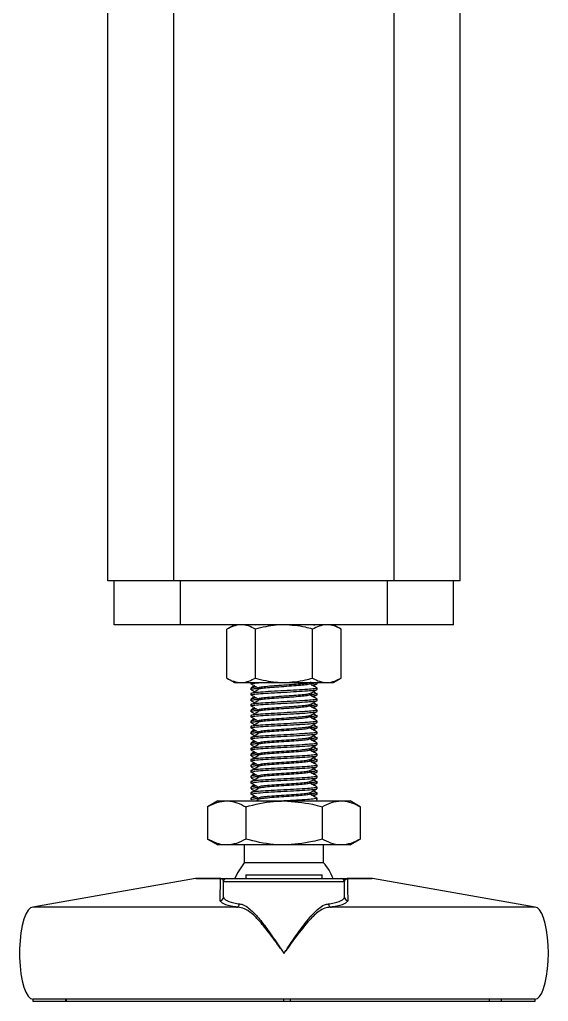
# Model space of a CAD drawing. Header units: inches. Extents: x 0 to 137, y 0 to 88.
# Drawn here: x 126.05 to 129.05, y 12.55 to 18.12 of the extents above; entities that cross this region are included whole.
import ezdxf

# ---------------------------------------------------------------- set-up
doc = ezdxf.new("R2010")
doc.units = ezdxf.units.IN
doc.header["$MEASUREMENT"] = 0

msp = doc.modelspace()

# ---------------------------------------------------------------- linework, layer by layer
at = {"color": 7, "linetype": 'Continuous', "lineweight": 25}
for p, q in [((126.54831, 14.93259), (126.54831, 45.43259)), ((126.92331, 14.93259), (126.92331, 43.43259)), ((128.17331, 14.93259), (128.17331, 43.43259)), ((128.54831, 14.93259), (128.54831, 43.43259)), ((128.54831, 14.93259), (126.54831, 14.93259)), ((126.58581, 14.68259), (126.58581, 14.93259)), ((126.96081, 14.68259), (126.96081, 14.93259)), ((128.13581, 14.68259), (128.13581, 14.93259)), ((128.51081, 14.68259), (128.51081, 14.93259)), ((128.51081, 14.68259), (126.58581, 14.68259)), ((127.26706, 14.68259), (127.22356, 14.65747)), ((127.22356, 14.37958), (127.22356, 14.65747)), ((127.38594, 14.37958), (127.38594, 14.65747)), ((127.39179, 14.68259), (127.38605, 14.67921)), ((127.71069, 14.37958), (127.71069, 14.65747)), ((127.71724, 14.67921), (127.72307, 14.68259)), ((127.87307, 14.65747), (127.82956, 14.68259)), ((127.87307, 14.37958), (127.87307, 14.65747)), ((127.22356, 14.37958), (127.26706, 14.35446)), ((127.82956, 14.35446), (127.87307, 14.37958)), ((127.26706, 14.35446), (127.82956, 14.35446)), ((127.36081, 14.35446), (127.36081, 14.34665)), ((127.36081, 14.32321), (127.36081, 14.3154)), ((127.40141, 14.32321), (127.40141, 14.3154)), ((127.69436, 14.35342), (127.70207, 14.3579)), ((127.69522, 14.34665), (127.69522, 14.35392)), ((127.73581, 14.34665), (127.73581, 14.35446)), ((127.73581, 14.3154), (127.73581, 14.32321)), ((127.36081, 14.29196), (127.36081, 14.28415)), ((127.69522, 14.28415), (127.69522, 14.29142)), ((127.73376, 14.29053), (127.71388, 14.30226)), ((127.73581, 14.28415), (127.73581, 14.29196)), ((127.36081, 14.26071), (127.36081, 14.2529)), ((127.36081, 14.22946), (127.36081, 14.22165)), ((127.40141, 14.26071), (127.40141, 14.2529)), ((127.69522, 14.22165), (127.69522, 14.22892)), ((127.73376, 14.22803), (127.71388, 14.23976)), ((127.73581, 14.2529), (127.73581, 14.26071)), ((127.73581, 14.22165), (127.73581, 14.22946)), ((127.36081, 14.19821), (127.36081, 14.1904)), ((127.36081, 14.16696), (127.36081, 14.15915)), ((127.40141, 14.19821), (127.40141, 14.1904)), ((127.69522, 14.15915), (127.69522, 14.16642)), ((127.73376, 14.16553), (127.71388, 14.17726)), ((127.73581, 14.1904), (127.73581, 14.19821)), ((127.73581, 14.15915), (127.73581, 14.16696)), ((127.36081, 14.13571), (127.36081, 14.1279)), ((127.36081, 14.10446), (127.36081, 14.09665)), ((127.40141, 14.13571), (127.40141, 14.1279)), ((127.69522, 14.09665), (127.69522, 14.10392)), ((127.73376, 14.10303), (127.71388, 14.11476)), ((127.73581, 14.1279), (127.73581, 14.13571)), ((127.73581, 14.09665), (127.73581, 14.10446)), ((127.36081, 14.07321), (127.36081, 14.0654)), ((127.36081, 14.04196), (127.36081, 14.03415)), ((127.40141, 14.07321), (127.40141, 14.0654)), ((127.69522, 14.03415), (127.69522, 14.04142)), ((127.73376, 14.04053), (127.71388, 14.05226)), ((127.73581, 14.0654), (127.73581, 14.07321)), ((127.73581, 14.03415), (127.73581, 14.04196)), ((127.36081, 14.01071), (127.36081, 14.0029)), ((127.40141, 14.01071), (127.40141, 14.0029)), ((127.73376, 13.97803), (127.71388, 13.98976)), ((127.73581, 14.0029), (127.73581, 14.01071)), ((127.36081, 13.97946), (127.36081, 13.97165)), ((127.36081, 13.94821), (127.36081, 13.9404)), ((127.40141, 13.94821), (127.40141, 13.9404)), ((127.69522, 13.97165), (127.69522, 13.97892)), ((127.73581, 13.97165), (127.73581, 13.97946)), ((127.73581, 13.9404), (127.73581, 13.94821)), ((127.36081, 13.91696), (127.36081, 13.90915)), ((127.36081, 13.88571), (127.36081, 13.8779)), ((127.40141, 13.88571), (127.40141, 13.8779)), ((127.69522, 13.90915), (127.69522, 13.91642)), ((127.73376, 13.91553), (127.71388, 13.92726)), ((127.73581, 13.90915), (127.73581, 13.91696)), ((127.73581, 13.8779), (127.73581, 13.88571)), ((127.36081, 13.85446), (127.36081, 13.84665)), ((127.36081, 13.82321), (127.36081, 13.8154)), ((127.40141, 13.82321), (127.40141, 13.8154)), ((127.69522, 13.84665), (127.69522, 13.85392)), ((127.73376, 13.85303), (127.71388, 13.86476)), ((127.73581, 13.84665), (127.73581, 13.85446)), ((127.73581, 13.8154), (127.73581, 13.82321)), ((127.36081, 13.79196), (127.36081, 13.78415)), ((127.69522, 13.78415), (127.69522, 13.79142)), ((127.73376, 13.79053), (127.71388, 13.80226)), ((127.73581, 13.78415), (127.73581, 13.79196)), ((127.36081, 13.76071), (127.36081, 13.7529)), ((127.36081, 13.72946), (127.36081, 13.72165)), ((127.40141, 13.76071), (127.40141, 13.7529)), ((127.69522, 13.72165), (127.69522, 13.72892)), ((127.73376, 13.72803), (127.71388, 13.73976)), ((127.73581, 13.7529), (127.73581, 13.76071)), ((127.73581, 13.72165), (127.73581, 13.72946)), ((127.17331, 13.68259), (127.1153, 13.64909)), ((127.17331, 13.68259), (127.92331, 13.68259)), ((127.36081, 13.69821), (127.36081, 13.6904)), ((127.4028, 13.68907), (127.39341, 13.68354)), ((127.40141, 13.69821), (127.40141, 13.6904)), ((127.73267, 13.68954), (127.73581, 13.6904)), ((127.73581, 13.6904), (127.73581, 13.69821)), ((127.98133, 13.64909), (127.92331, 13.68259)), ((127.1153, 13.64909), (127.1153, 13.46608)), ((127.33181, 13.64909), (127.33181, 13.46608)), ((127.76482, 13.64909), (127.76482, 13.46608)), ((127.98133, 13.64909), (127.98133, 13.46608)), ((127.1153, 13.46608), (127.17331, 13.43259)), ((127.92331, 13.43259), (127.17331, 13.43259)), ((127.32331, 13.43259), (127.32331, 13.33102)), ((127.77331, 13.33102), (127.77331, 13.43259)), ((127.92331, 13.43259), (127.98133, 13.46608)), ((127.77331, 13.33102), (127.32331, 13.33102)), ((127.33206, 13.26259), (127.33206, 13.24259)), ((127.33206, 13.26259), (127.76456, 13.26259)), ((127.76456, 13.24259), (127.76456, 13.26259)), ((127.0467, 13.2423), (126.12331, 13.07949)), ((127.18815, 13.2423), (127.0467, 13.2423)), ((127.04996, 13.24259), (127.19049, 13.24259)), ((127.20456, 13.13613), (127.20456, 13.22384)), ((127.89206, 13.22384), (127.20456, 13.22384)), ((127.22331, 13.24259), (127.87331, 13.24259)), ((127.89206, 13.13613), (127.89206, 13.22384)), ((127.90614, 13.24259), (128.04667, 13.24259)), ((128.04993, 13.2423), (127.90848, 13.2423)), ((128.97331, 13.07949), (128.04993, 13.2423)), ((127.27947, 13.07949), (126.12331, 13.07949)), ((128.97331, 13.07949), (127.81716, 13.07949)), ((126.12331, 12.55759), (126.12331, 12.54509)), ((128.97331, 12.55759), (126.12331, 12.55759)), ((128.97331, 12.54509), (126.12331, 12.54509)), ((126.3092, 12.55759), (126.3092, 12.54509)), ((126.31423, 12.54509), (126.31423, 12.55759)), ((127.54831, 12.54509), (127.54831, 12.55759)), ((127.58581, 12.54509), (127.58581, 12.55759)), ((128.71243, 12.55759), (128.71243, 12.54509)), ((128.7824, 12.54509), (128.7824, 12.55759)), ((128.97331, 12.54509), (128.97331, 12.55759))]:
    msp.add_line(p, q, dxfattribs=at)
at = {"color": 7, "linetype": 'Continuous', "lineweight": 25, "flags": 128}
for points in [[(127.32331, 13.33102), (127.28438, 13.27521), (127.26921, 13.24259)], [(126.12331, 13.07949), (126.10953, 13.07504), (126.09622, 13.06186), (126.08383, 13.0404), (126.07279, 13.01138), (126.06346, 12.97579), (126.05618, 12.93485), (126.05118, 12.88995), (126.04863, 12.84261), (126.04863, 12.79446), (126.05118, 12.74713), (126.05618, 12.70222), (126.06346, 12.66128), (126.07279, 12.62569), (126.08383, 12.59667), (126.09622, 12.57521), (126.10953, 12.56203), (126.12331, 12.55759)], [(128.97331, 12.55759), (128.98634, 12.56155), (128.99897, 12.57333), (129.01081, 12.59255), (129.02152, 12.61864), (129.03077, 12.6508), (129.03827, 12.68806), (129.04379, 12.72929), (129.04718, 12.77322), (129.04831, 12.81854), (129.04718, 12.86385), (129.04379, 12.90779), (129.03827, 12.94901), (129.03077, 12.98627), (129.02152, 13.01844), (129.01081, 13.04453), (128.99897, 13.06375), (128.98634, 13.07552), (128.97331, 13.07949)]]:
    msp.add_lwpolyline(points, dxfattribs=at)
at = {"color": 7, "linetype": 'Continuous', "lineweight": 25}
for centre, radius, start, end in [((127.54831, 13.13259), 0.3, 21.51019, 41.40962), ((127.04996, 13.22384), 0.01875, 90, 100), ((127.1905, 13.2328), 0.00979, 90.03876, 103.8557), ((127.22331, 13.22384), 0.01875, 90, 180), ((127.87331, 13.22384), 0.01875, 360, 90), ((127.90613, 13.2328), 0.00979, 76.1443, 89.96124), ((128.04667, 13.22384), 0.01875, 80, 90), ((127.18596, 13.13625), 0.01861, 272.55381, 359.62502), ((127.91067, 13.13625), 0.01861, 180.37498, 267.44619)]:
    msp.add_arc(centre, radius, start, end, dxfattribs=at)
for points, knots in [([(127.30475, 14.68259), (127.30282, 14.68256), (127.2754, 14.68221), (127.24854, 14.66939), (127.22356, 14.65747)], [0, 0, 0, 0, 0.070219, 1, 1, 1, 1]), ([(127.38594, 14.65747), (127.37275, 14.66449), (127.34614, 14.67866), (127.31863, 14.68127), (127.30475, 14.68259)], [0, 0, 0, 0, 0.49545796, 1, 1, 1, 1]), ([(127.54831, 14.68259), (127.53355, 14.68222), (127.47859, 14.68083), (127.42507, 14.66734), (127.38594, 14.65747)], [0, 0, 0, 0, 0.268634, 1, 1, 1, 1]), ([(127.71069, 14.65747), (127.69706, 14.66126), (127.64413, 14.67598), (127.58914, 14.67977), (127.54831, 14.68259)], [0, 0, 0, 0, 0.2575513, 1, 1, 1, 1]), ([(127.79188, 14.68259), (127.78996, 14.68256), (127.76254, 14.68221), (127.73568, 14.66939), (127.71069, 14.65747)], [0, 0, 0, 0, 0.070219, 1, 1, 1, 1]), ([(127.87307, 14.65747), (127.85989, 14.66449), (127.83328, 14.67866), (127.80577, 14.68127), (127.79188, 14.68259)], [0, 0, 0, 0, 0.495458, 1, 1, 1, 1]), ([(127.22356, 14.37958), (127.23674, 14.37256), (127.26335, 14.35839), (127.29086, 14.35578), (127.30475, 14.35446)], [0, 0, 0, 0, 0.495458, 1, 1, 1, 1]), ([(127.30475, 14.35446), (127.30667, 14.35449), (127.33409, 14.35485), (127.36095, 14.36766), (127.38594, 14.37958)], [0, 0, 0, 0, 0.070219, 1, 1, 1, 1]), ([(127.38594, 14.37958), (127.42507, 14.36972), (127.47859, 14.35622), (127.53355, 14.35484), (127.54831, 14.35446)], [0, 0, 0, 0, 0.731366, 1, 1, 1, 1]), ([(127.54831, 14.35446), (127.58914, 14.35728), (127.64413, 14.36107), (127.69706, 14.37579), (127.71069, 14.37958)], [0, 0, 0, 0, 0.7424487, 1, 1, 1, 1]), ([(127.71069, 14.37958), (127.72388, 14.37256), (127.75049, 14.35839), (127.778, 14.35578), (127.79188, 14.35446)], [0, 0, 0, 0, 0.495458, 1, 1, 1, 1]), ([(127.79188, 14.35446), (127.79381, 14.35449), (127.82123, 14.35485), (127.84809, 14.36766), (127.87307, 14.37958)], [0, 0, 0, 0, 0.070219, 1, 1, 1, 1]), ([(127.36396, 14.31454), (127.36276, 14.31483), (127.35609, 14.31642), (127.36779, 14.31885), (127.39192, 14.32099), (127.40141, 14.32184)], [0, 0, 0, 0, 0.1181018, 0.6533583, 1, 1, 1, 1]), ([(127.39476, 14.32901), (127.38751, 14.32838), (127.36528, 14.32645), (127.36261, 14.32452), (127.36081, 14.32321)], [0, 0, 0, 0, 0.3261454, 1, 1, 1, 1]), ([(127.73281, 14.32404), (127.73415, 14.32376), (127.73632, 14.32331), (127.73445, 14.32175), (127.72382, 14.319), (127.68289, 14.31533), (127.62195, 14.31149), (127.54833, 14.30759), (127.4746, 14.30368), (127.41263, 14.29978), (127.36927, 14.29587), (127.36363, 14.29327), (127.36081, 14.29196)], [0, 0, 0, 0, 0.0256622, 0.041571, 0.1557866, 0.2694596, 0.3912163, 0.5129731, 0.6347298, 0.7564865, 0.8782433, 1, 1, 1, 1]), ([(127.38191, 14.33587), (127.38189, 14.33586), (127.37506, 14.33189), (127.36823, 14.32793), (127.36143, 14.32399)], [0, 0, 0, 0, 0.0035974, 1, 1, 1, 1]), ([(127.36182, 14.34765), (127.36851, 14.34372), (127.3819, 14.33587), (127.39532, 14.32802), (127.40203, 14.3241)], [0, 0, 0, 0, 0.5000505, 1, 1, 1, 1]), ([(127.69521, 14.34665), (127.69301, 14.34535), (127.68859, 14.34274), (127.65462, 14.33884), (127.60608, 14.33493), (127.54826, 14.33103), (127.49076, 14.32712), (127.44127, 14.32321), (127.41079, 14.31931), (127.39768, 14.3167), (127.40141, 14.3154), (127.40142, 14.3154)], [0, 0, 0, 0, 0.1249421, 0.2499421, 0.3749421, 0.4999421, 0.6249421, 0.7499421, 0.8749421, 0.9999421, 1, 1, 1, 1]), ([(127.69225, 14.35343), (127.69047, 14.35247), (127.68626, 14.35021), (127.65442, 14.34665), (127.60612, 14.34274), (127.54831, 14.33884), (127.49052, 14.33493), (127.44218, 14.33103), (127.41009, 14.32742), (127.40585, 14.32512), (127.40401, 14.32412)], [0, 0, 0, 0, 0.0978807, 0.2311896, 0.3644985, 0.4978074, 0.6311162, 0.7644251, 0.897734, 1, 1, 1, 1]), ([(127.73045, 14.35299), (127.72882, 14.35218), (127.72552, 14.35053), (127.70544, 14.34887), (127.69522, 14.34803)], [0, 0, 0, 0, 0.4906785, 1, 1, 1, 1]), ([(127.7352, 14.32399), (127.7284, 14.32793), (127.71507, 14.33566), (127.70174, 14.3434), (127.69522, 14.34719)], [0, 0, 0, 0, 0.5105345, 1, 1, 1, 1]), ([(127.70187, 14.34085), (127.70912, 14.34148), (127.73135, 14.34342), (127.73402, 14.34535), (127.73581, 14.34665)], [0, 0, 0, 0, 0.3261841, 1, 1, 1, 1]), ([(127.71472, 14.33587), (127.71472, 14.33587), (127.72143, 14.3398), (127.72812, 14.34372), (127.73481, 14.34765)], [0, 0, 0, 0, 0.00009386, 1, 1, 1, 1]), ([(127.39476, 14.26651), (127.38751, 14.26588), (127.36528, 14.26395), (127.36261, 14.26202), (127.36081, 14.26071)], [0, 0, 0, 0, 0.3261454, 1, 1, 1, 1]), ([(127.38191, 14.27337), (127.38189, 14.27336), (127.37506, 14.26939), (127.36823, 14.26543), (127.36143, 14.26149)], [0, 0, 0, 0, 0.0035974, 1, 1, 1, 1]), ([(127.36149, 14.31459), (127.36829, 14.31065), (127.37538, 14.30654), (127.38246, 14.30242), (127.38275, 14.30226)], [0, 0, 0, 0, 0.9596497, 1, 1, 1, 1]), ([(127.36182, 14.28515), (127.36851, 14.28122), (127.3819, 14.27337), (127.39532, 14.26552), (127.40203, 14.2616)], [0, 0, 0, 0, 0.5000505, 1, 1, 1, 1]), ([(127.4028, 14.31407), (127.39613, 14.31015), (127.38281, 14.3023), (127.36952, 14.29445), (127.36287, 14.29053)], [0, 0, 0, 0, 0.4999534, 1, 1, 1, 1]), ([(127.69521, 14.28415), (127.69301, 14.28285), (127.68859, 14.28024), (127.65462, 14.27634), (127.60608, 14.27243), (127.54826, 14.26853), (127.49076, 14.26462), (127.44127, 14.26071), (127.41079, 14.25681), (127.39768, 14.2542), (127.40141, 14.2529), (127.40142, 14.2529)], [0, 0, 0, 0, 0.1249421, 0.2499421, 0.3749421, 0.4999421, 0.6249421, 0.7499421, 0.8749421, 0.9999421, 1, 1, 1, 1]), ([(127.69225, 14.29093), (127.69047, 14.28997), (127.68626, 14.28771), (127.65442, 14.28415), (127.60612, 14.28024), (127.54831, 14.27634), (127.49052, 14.27243), (127.44218, 14.26853), (127.41009, 14.26492), (127.40585, 14.26262), (127.40401, 14.26162)], [0, 0, 0, 0, 0.0978807, 0.2311896, 0.3644985, 0.4978074, 0.6311162, 0.7644251, 0.897734, 1, 1, 1, 1]), ([(127.69436, 14.29092), (127.70115, 14.29487), (127.71474, 14.30276), (127.72834, 14.31065), (127.73514, 14.31459)], [0, 0, 0, 0, 0.4997975, 1, 1, 1, 1]), ([(127.73581, 14.29196), (127.73373, 14.29066), (127.73028, 14.28852), (127.70511, 14.28637), (127.69522, 14.28553)], [0, 0, 0, 0, 0.6069368, 1, 1, 1, 1]), ([(127.7352, 14.26149), (127.7284, 14.26543), (127.71507, 14.27316), (127.70174, 14.2809), (127.69522, 14.28469)], [0, 0, 0, 0, 0.5105345, 1, 1, 1, 1]), ([(127.70187, 14.27835), (127.70912, 14.27898), (127.73135, 14.28092), (127.73402, 14.28285), (127.73581, 14.28415)], [0, 0, 0, 0, 0.3261841, 1, 1, 1, 1]), ([(127.71472, 14.27337), (127.71472, 14.27337), (127.72143, 14.2773), (127.72812, 14.28122), (127.73481, 14.28515)], [0, 0, 0, 0, 0.0000939, 1, 1, 1, 1]), ([(127.73281, 14.26154), (127.73415, 14.26126), (127.73632, 14.26081), (127.73445, 14.25925), (127.72382, 14.2565), (127.68289, 14.25283), (127.62197, 14.24899), (127.54828, 14.24509), (127.47482, 14.24118), (127.41181, 14.23728), (127.37232, 14.23337), (127.35605, 14.23059), (127.362, 14.22912), (127.36269, 14.22895)], [0, 0, 0, 0, 0.0252579, 0.0409161, 0.1533324, 0.2652146, 0.3850532, 0.5048918, 0.6247304, 0.744569, 0.8644077, 0.9842463, 1, 1, 1, 1]), ([(127.36396, 14.25204), (127.36276, 14.25233), (127.35609, 14.25392), (127.36779, 14.25635), (127.39192, 14.25849), (127.40141, 14.25934)], [0, 0, 0, 0, 0.1181018, 0.6533583, 1, 1, 1, 1]), ([(127.38191, 14.21087), (127.38189, 14.21086), (127.37506, 14.20689), (127.36823, 14.20293), (127.36143, 14.19899)], [0, 0, 0, 0, 0.00359736, 1, 1, 1, 1]), ([(127.36149, 14.25209), (127.36829, 14.24815), (127.37538, 14.24404), (127.38246, 14.23992), (127.38275, 14.23976)], [0, 0, 0, 0, 0.9596497, 1, 1, 1, 1]), ([(127.36182, 14.22265), (127.36851, 14.21872), (127.3819, 14.21087), (127.39532, 14.20302), (127.40203, 14.1991)], [0, 0, 0, 0, 0.5000505, 1, 1, 1, 1]), ([(127.4028, 14.25157), (127.39613, 14.24765), (127.38281, 14.2398), (127.36952, 14.23195), (127.36287, 14.22803)], [0, 0, 0, 0, 0.4999534, 1, 1, 1, 1]), ([(127.69521, 14.22165), (127.69301, 14.22035), (127.68859, 14.21774), (127.65462, 14.21384), (127.60608, 14.20993), (127.54826, 14.20603), (127.49076, 14.20212), (127.44127, 14.19821), (127.41079, 14.19431), (127.39768, 14.1917), (127.40141, 14.1904), (127.40142, 14.1904)], [0, 0, 0, 0, 0.1249421, 0.2499421, 0.3749421, 0.4999421, 0.6249421, 0.7499421, 0.8749421, 0.9999421, 1, 1, 1, 1]), ([(127.69225, 14.22843), (127.69047, 14.22747), (127.68626, 14.22521), (127.65442, 14.22165), (127.60612, 14.21774), (127.54831, 14.21384), (127.49052, 14.20993), (127.44218, 14.20603), (127.41009, 14.20242), (127.40585, 14.20012), (127.40401, 14.19912)], [0, 0, 0, 0, 0.0978807, 0.2311896, 0.3644985, 0.4978074, 0.6311162, 0.7644251, 0.897734, 1, 1, 1, 1]), ([(127.69436, 14.22842), (127.70115, 14.23237), (127.71474, 14.24026), (127.72834, 14.24815), (127.73514, 14.25209)], [0, 0, 0, 0, 0.4997975, 1, 1, 1, 1]), ([(127.73581, 14.22946), (127.73373, 14.22816), (127.73028, 14.22602), (127.70511, 14.22387), (127.69522, 14.22303)], [0, 0, 0, 0, 0.6069368, 1, 1, 1, 1]), ([(127.7352, 14.19899), (127.7284, 14.20293), (127.71507, 14.21066), (127.70174, 14.2184), (127.69522, 14.22219)], [0, 0, 0, 0, 0.51053447, 1, 1, 1, 1]), ([(127.70187, 14.21585), (127.70912, 14.21648), (127.73135, 14.21842), (127.73402, 14.22035), (127.73581, 14.22165)], [0, 0, 0, 0, 0.3261841, 1, 1, 1, 1]), ([(127.71472, 14.21087), (127.71472, 14.21087), (127.72143, 14.2148), (127.72812, 14.21872), (127.73481, 14.22265)], [0, 0, 0, 0, 0.0000939, 1, 1, 1, 1]), ([(127.36396, 14.18954), (127.36276, 14.18983), (127.35609, 14.19142), (127.36779, 14.19385), (127.39192, 14.19599), (127.40141, 14.19684)], [0, 0, 0, 0, 0.1181018, 0.6533583, 1, 1, 1, 1]), ([(127.39476, 14.20401), (127.38751, 14.20338), (127.36528, 14.20145), (127.36261, 14.19952), (127.36081, 14.19821)], [0, 0, 0, 0, 0.3261454, 1, 1, 1, 1]), ([(127.73281, 14.19904), (127.73415, 14.19876), (127.73632, 14.19831), (127.73445, 14.19675), (127.72382, 14.194), (127.68289, 14.19033), (127.62195, 14.18649), (127.54833, 14.18259), (127.4746, 14.17868), (127.41263, 14.17478), (127.36927, 14.17087), (127.36363, 14.16827), (127.36081, 14.16696)], [0, 0, 0, 0, 0.0256622, 0.041571, 0.1557866, 0.2694596, 0.3912163, 0.5129731, 0.6347298, 0.7564865, 0.8782433, 1, 1, 1, 1]), ([(127.36149, 14.18959), (127.36829, 14.18565), (127.37538, 14.18154), (127.38246, 14.17742), (127.38275, 14.17726)], [0, 0, 0, 0, 0.9596497, 1, 1, 1, 1]), ([(127.36182, 14.16015), (127.36851, 14.15622), (127.3819, 14.14837), (127.39532, 14.14052), (127.40203, 14.1366)], [0, 0, 0, 0, 0.5000505, 1, 1, 1, 1]), ([(127.4028, 14.18907), (127.39613, 14.18515), (127.38281, 14.1773), (127.36952, 14.16945), (127.36287, 14.16553)], [0, 0, 0, 0, 0.4999534, 1, 1, 1, 1]), ([(127.69521, 14.15915), (127.69301, 14.15785), (127.68859, 14.15524), (127.65462, 14.15134), (127.60608, 14.14743), (127.54826, 14.14353), (127.49076, 14.13962), (127.44127, 14.13571), (127.41079, 14.13181), (127.39768, 14.1292), (127.40141, 14.1279), (127.40142, 14.1279)], [0, 0, 0, 0, 0.1249421, 0.2499421, 0.3749421, 0.4999421, 0.6249421, 0.7499421, 0.8749421, 0.9999421, 1, 1, 1, 1]), ([(127.69225, 14.16593), (127.69047, 14.16497), (127.68626, 14.16271), (127.65442, 14.15915), (127.60612, 14.15524), (127.54831, 14.15134), (127.49052, 14.14743), (127.44218, 14.14353), (127.41009, 14.13992), (127.40585, 14.13762), (127.40401, 14.13662)], [0, 0, 0, 0, 0.0978807, 0.2311896, 0.3644985, 0.4978074, 0.6311162, 0.7644251, 0.897734, 1, 1, 1, 1]), ([(127.69436, 14.16592), (127.70115, 14.16987), (127.71474, 14.17776), (127.72834, 14.18565), (127.73514, 14.18959)], [0, 0, 0, 0, 0.4997975, 1, 1, 1, 1]), ([(127.73581, 14.16696), (127.73373, 14.16566), (127.73028, 14.16352), (127.70511, 14.16137), (127.69522, 14.16053)], [0, 0, 0, 0, 0.6069368, 1, 1, 1, 1]), ([(127.7352, 14.13649), (127.7284, 14.14043), (127.71507, 14.14816), (127.70174, 14.1559), (127.69522, 14.15969)], [0, 0, 0, 0, 0.51053447, 1, 1, 1, 1]), ([(127.70187, 14.15335), (127.70912, 14.15398), (127.73135, 14.15592), (127.73402, 14.15785), (127.73581, 14.15915)], [0, 0, 0, 0, 0.3261841, 1, 1, 1, 1]), ([(127.71472, 14.14837), (127.71472, 14.14837), (127.72143, 14.1523), (127.72812, 14.15622), (127.73481, 14.16015)], [0, 0, 0, 0, 0.0000939, 1, 1, 1, 1]), ([(127.73281, 14.13654), (127.73415, 14.13626), (127.73632, 14.13581), (127.73445, 14.13425), (127.72382, 14.1315), (127.68289, 14.12783), (127.62197, 14.12399), (127.54828, 14.12009), (127.47482, 14.11618), (127.41181, 14.11228), (127.37232, 14.10837), (127.35605, 14.10559), (127.362, 14.10412), (127.36269, 14.10395)], [0, 0, 0, 0, 0.0252579, 0.0409161, 0.1533324, 0.2652146, 0.3850532, 0.5048918, 0.6247304, 0.744569, 0.8644077, 0.9842463, 1, 1, 1, 1]), ([(127.36396, 14.12704), (127.36276, 14.12733), (127.35609, 14.12892), (127.36779, 14.13135), (127.39192, 14.13349), (127.40141, 14.13434)], [0, 0, 0, 0, 0.11810176, 0.65335826, 1, 1, 1, 1]), ([(127.39476, 14.14151), (127.38751, 14.14088), (127.36528, 14.13895), (127.36261, 14.13702), (127.36081, 14.13571)], [0, 0, 0, 0, 0.3261454, 1, 1, 1, 1]), ([(127.38191, 14.14837), (127.38189, 14.14836), (127.37506, 14.14439), (127.36823, 14.14043), (127.36143, 14.13649)], [0, 0, 0, 0, 0.0035974, 1, 1, 1, 1]), ([(127.36149, 14.12709), (127.36829, 14.12315), (127.37538, 14.11904), (127.38246, 14.11492), (127.38275, 14.11476)], [0, 0, 0, 0, 0.9596497, 1, 1, 1, 1]), ([(127.36182, 14.09765), (127.36851, 14.09372), (127.3819, 14.08587), (127.39532, 14.07802), (127.40203, 14.0741)], [0, 0, 0, 0, 0.5000505, 1, 1, 1, 1]), ([(127.4028, 14.12657), (127.39613, 14.12265), (127.38281, 14.1148), (127.36952, 14.10695), (127.36287, 14.10303)], [0, 0, 0, 0, 0.4999534, 1, 1, 1, 1]), ([(127.69521, 14.09665), (127.69301, 14.09535), (127.68859, 14.09274), (127.65462, 14.08884), (127.60608, 14.08493), (127.54826, 14.08103), (127.49076, 14.07712), (127.44127, 14.07321), (127.41079, 14.06931), (127.39768, 14.0667), (127.40141, 14.0654), (127.40142, 14.0654)], [0, 0, 0, 0, 0.1249421, 0.2499421, 0.3749421, 0.4999421, 0.6249421, 0.7499421, 0.8749421, 0.9999421, 1, 1, 1, 1]), ([(127.69225, 14.10343), (127.69047, 14.10247), (127.68626, 14.10021), (127.65442, 14.09665), (127.60612, 14.09274), (127.54831, 14.08884), (127.49052, 14.08493), (127.44218, 14.08103), (127.41009, 14.07742), (127.40585, 14.07512), (127.40401, 14.07412)], [0, 0, 0, 0, 0.0978807, 0.2311896, 0.3644985, 0.4978074, 0.6311162, 0.7644251, 0.897734, 1, 1, 1, 1]), ([(127.69436, 14.10342), (127.70115, 14.10737), (127.71474, 14.11526), (127.72834, 14.12315), (127.73514, 14.12709)], [0, 0, 0, 0, 0.4997975, 1, 1, 1, 1]), ([(127.73581, 14.10446), (127.73373, 14.10316), (127.73028, 14.10102), (127.70511, 14.09887), (127.69522, 14.09803)], [0, 0, 0, 0, 0.6069368, 1, 1, 1, 1]), ([(127.7352, 14.07399), (127.7284, 14.07793), (127.71507, 14.08566), (127.70174, 14.0934), (127.69522, 14.09719)], [0, 0, 0, 0, 0.5105345, 1, 1, 1, 1]), ([(127.70187, 14.09085), (127.70912, 14.09148), (127.73135, 14.09342), (127.73402, 14.09535), (127.73581, 14.09665)], [0, 0, 0, 0, 0.3261841, 1, 1, 1, 1]), ([(127.71472, 14.08587), (127.71472, 14.08587), (127.72143, 14.0898), (127.72812, 14.09372), (127.73481, 14.09765)], [0, 0, 0, 0, 0.0000939, 1, 1, 1, 1]), ([(127.36396, 14.06454), (127.36276, 14.06483), (127.35609, 14.06642), (127.36779, 14.06885), (127.39192, 14.07099), (127.40141, 14.07184)], [0, 0, 0, 0, 0.1181018, 0.6533583, 1, 1, 1, 1]), ([(127.39476, 14.07901), (127.38751, 14.07838), (127.36528, 14.07645), (127.36261, 14.07452), (127.36081, 14.07321)], [0, 0, 0, 0, 0.3261454, 1, 1, 1, 1]), ([(127.73281, 14.07404), (127.73415, 14.07376), (127.73632, 14.07331), (127.73445, 14.07175), (127.72382, 14.069), (127.68289, 14.06533), (127.62195, 14.06149), (127.54833, 14.05759), (127.4746, 14.05368), (127.41263, 14.04978), (127.36927, 14.04587), (127.36363, 14.04327), (127.36081, 14.04196)], [0, 0, 0, 0, 0.0256622, 0.041571, 0.1557866, 0.2694596, 0.3912163, 0.5129731, 0.6347298, 0.7564865, 0.8782433, 1, 1, 1, 1]), ([(127.38191, 14.08587), (127.38189, 14.08586), (127.37506, 14.08189), (127.36823, 14.07793), (127.36143, 14.07399)], [0, 0, 0, 0, 0.00359736, 1, 1, 1, 1]), ([(127.36149, 14.06459), (127.36829, 14.06065), (127.37538, 14.05654), (127.38246, 14.05242), (127.38275, 14.05226)], [0, 0, 0, 0, 0.9596497, 1, 1, 1, 1]), ([(127.4028, 14.06407), (127.39613, 14.06015), (127.38281, 14.0523), (127.36952, 14.04445), (127.36287, 14.04053)], [0, 0, 0, 0, 0.4999534, 1, 1, 1, 1]), ([(127.69225, 14.04093), (127.69047, 14.03997), (127.68626, 14.03771), (127.65442, 14.03415), (127.60612, 14.03024), (127.54831, 14.02634), (127.49052, 14.02243), (127.44218, 14.01853), (127.41009, 14.01492), (127.40585, 14.01262), (127.40401, 14.01162)], [0, 0, 0, 0, 0.0978807, 0.2311896, 0.3644985, 0.4978074, 0.6311162, 0.7644251, 0.897734, 1, 1, 1, 1]), ([(127.69436, 14.04092), (127.70115, 14.04487), (127.71474, 14.05276), (127.72834, 14.06065), (127.73514, 14.06459)], [0, 0, 0, 0, 0.4997975, 1, 1, 1, 1]), ([(127.73581, 14.04196), (127.73373, 14.04066), (127.73028, 14.03852), (127.70511, 14.03637), (127.69522, 14.03553)], [0, 0, 0, 0, 0.6069368, 1, 1, 1, 1]), ([(127.73281, 14.01154), (127.73415, 14.01126), (127.73632, 14.01081), (127.73445, 14.00925), (127.72382, 14.0065), (127.68289, 14.00283), (127.62197, 13.99899), (127.54828, 13.99509), (127.47482, 13.99118), (127.41181, 13.98728), (127.37232, 13.98337), (127.35605, 13.98059), (127.362, 13.97912), (127.36269, 13.97895)], [0, 0, 0, 0, 0.0252579, 0.0409161, 0.1533324, 0.2652146, 0.3850532, 0.5048918, 0.6247304, 0.744569, 0.8644077, 0.9842463, 1, 1, 1, 1]), ([(127.36396, 14.00204), (127.36276, 14.00233), (127.35609, 14.00392), (127.36779, 14.00635), (127.39192, 14.00849), (127.40141, 14.00934)], [0, 0, 0, 0, 0.1181018, 0.6533583, 1, 1, 1, 1]), ([(127.39476, 14.01651), (127.38751, 14.01588), (127.36528, 14.01395), (127.36261, 14.01202), (127.36081, 14.01071)], [0, 0, 0, 0, 0.3261454, 1, 1, 1, 1]), ([(127.38191, 14.02337), (127.38189, 14.02336), (127.37506, 14.01939), (127.36823, 14.01543), (127.36143, 14.01149)], [0, 0, 0, 0, 0.0035974, 1, 1, 1, 1]), ([(127.36149, 14.00209), (127.36829, 13.99815), (127.37538, 13.99404), (127.38246, 13.98992), (127.38275, 13.98976)], [0, 0, 0, 0, 0.9596497, 1, 1, 1, 1]), ([(127.36182, 14.03515), (127.36851, 14.03122), (127.3819, 14.02337), (127.39532, 14.01552), (127.40203, 14.0116)], [0, 0, 0, 0, 0.5000505, 1, 1, 1, 1]), ([(127.4028, 14.00157), (127.39613, 13.99765), (127.38281, 13.9898), (127.36952, 13.98195), (127.36287, 13.97803)], [0, 0, 0, 0, 0.4999534, 1, 1, 1, 1]), ([(127.69521, 14.03415), (127.69301, 14.03285), (127.68859, 14.03024), (127.65462, 14.02634), (127.60608, 14.02243), (127.54826, 14.01853), (127.49076, 14.01462), (127.44127, 14.01071), (127.41079, 14.00681), (127.39768, 14.0042), (127.40141, 14.0029), (127.40142, 14.0029)], [0, 0, 0, 0, 0.1249421, 0.2499421, 0.3749421, 0.4999421, 0.6249421, 0.7499421, 0.8749421, 0.9999421, 1, 1, 1, 1]), ([(127.69436, 13.97842), (127.70115, 13.98237), (127.71474, 13.99026), (127.72834, 13.99815), (127.73514, 14.00209)], [0, 0, 0, 0, 0.4997975, 1, 1, 1, 1]), ([(127.7352, 14.01149), (127.7284, 14.01543), (127.71507, 14.02316), (127.70174, 14.0309), (127.69522, 14.03469)], [0, 0, 0, 0, 0.51053447, 1, 1, 1, 1]), ([(127.70187, 14.02835), (127.70912, 14.02898), (127.73135, 14.03092), (127.73402, 14.03285), (127.73581, 14.03415)], [0, 0, 0, 0, 0.3261841, 1, 1, 1, 1]), ([(127.71472, 14.02337), (127.71472, 14.02337), (127.72143, 14.0273), (127.72812, 14.03122), (127.73481, 14.03515)], [0, 0, 0, 0, 0.0000939, 1, 1, 1, 1]), ([(127.36396, 13.93954), (127.36276, 13.93983), (127.35609, 13.94142), (127.36779, 13.94385), (127.39192, 13.94599), (127.40141, 13.94684)], [0, 0, 0, 0, 0.1181018, 0.6533583, 1, 1, 1, 1]), ([(127.39476, 13.95401), (127.38751, 13.95338), (127.36528, 13.95145), (127.36261, 13.94952), (127.36081, 13.94821)], [0, 0, 0, 0, 0.3261454, 1, 1, 1, 1]), ([(127.73281, 13.94904), (127.73415, 13.94876), (127.73632, 13.94831), (127.73445, 13.94675), (127.72382, 13.944), (127.68289, 13.94033), (127.62195, 13.93649), (127.54833, 13.93259), (127.4746, 13.92868), (127.41263, 13.92478), (127.36927, 13.92087), (127.36363, 13.91827), (127.36081, 13.91696)], [0, 0, 0, 0, 0.0256622, 0.041571, 0.1557866, 0.2694596, 0.3912163, 0.5129731, 0.6347298, 0.7564865, 0.8782433, 1, 1, 1, 1]), ([(127.38191, 13.96087), (127.38189, 13.96086), (127.37506, 13.95689), (127.36823, 13.95293), (127.36143, 13.94899)], [0, 0, 0, 0, 0.0035974, 1, 1, 1, 1]), ([(127.36149, 13.93959), (127.36829, 13.93565), (127.37538, 13.93154), (127.38246, 13.92742), (127.38275, 13.92726)], [0, 0, 0, 0, 0.9596497, 1, 1, 1, 1]), ([(127.36182, 13.97265), (127.36851, 13.96872), (127.3819, 13.96087), (127.39532, 13.95302), (127.40203, 13.9491)], [0, 0, 0, 0, 0.5000505, 1, 1, 1, 1]), ([(127.4028, 13.93907), (127.39613, 13.93515), (127.38281, 13.9273), (127.36952, 13.91945), (127.36287, 13.91553)], [0, 0, 0, 0, 0.4999534, 1, 1, 1, 1]), ([(127.69521, 13.97165), (127.69301, 13.97035), (127.68859, 13.96774), (127.65462, 13.96384), (127.60608, 13.95993), (127.54826, 13.95603), (127.49076, 13.95212), (127.44127, 13.94821), (127.41079, 13.94431), (127.39768, 13.9417), (127.40141, 13.9404), (127.40142, 13.9404)], [0, 0, 0, 0, 0.1249421, 0.2499421, 0.3749421, 0.4999421, 0.6249421, 0.7499421, 0.8749421, 0.9999421, 1, 1, 1, 1]), ([(127.69225, 13.97843), (127.69047, 13.97747), (127.68626, 13.97521), (127.65442, 13.97165), (127.60612, 13.96774), (127.54831, 13.96384), (127.49052, 13.95993), (127.44218, 13.95603), (127.41009, 13.95242), (127.40585, 13.95012), (127.40401, 13.94912)], [0, 0, 0, 0, 0.0978807, 0.2311896, 0.3644985, 0.4978074, 0.6311162, 0.7644251, 0.897734, 1, 1, 1, 1]), ([(127.69436, 13.91592), (127.70115, 13.91987), (127.71474, 13.92776), (127.72834, 13.93565), (127.73514, 13.93959)], [0, 0, 0, 0, 0.4997975, 1, 1, 1, 1]), ([(127.73581, 13.97946), (127.73373, 13.97816), (127.73028, 13.97602), (127.70511, 13.97387), (127.69522, 13.97303)], [0, 0, 0, 0, 0.6069368, 1, 1, 1, 1]), ([(127.7352, 13.94899), (127.7284, 13.95293), (127.71507, 13.96066), (127.70174, 13.9684), (127.69522, 13.97219)], [0, 0, 0, 0, 0.5105345, 1, 1, 1, 1]), ([(127.70187, 13.96585), (127.70912, 13.96648), (127.73135, 13.96842), (127.73402, 13.97035), (127.73581, 13.97165)], [0, 0, 0, 0, 0.3261841, 1, 1, 1, 1]), ([(127.71472, 13.96087), (127.71472, 13.96087), (127.72143, 13.9648), (127.72812, 13.96872), (127.73481, 13.97265)], [0, 0, 0, 0, 0.00009386, 1, 1, 1, 1]), ([(127.36396, 13.87704), (127.36276, 13.87733), (127.35609, 13.87892), (127.36779, 13.88135), (127.39192, 13.88349), (127.40141, 13.88434)], [0, 0, 0, 0, 0.11810176, 0.65335826, 1, 1, 1, 1]), ([(127.39476, 13.89151), (127.38751, 13.89088), (127.36528, 13.88895), (127.36261, 13.88702), (127.36081, 13.88571)], [0, 0, 0, 0, 0.3261454, 1, 1, 1, 1]), ([(127.73281, 13.88654), (127.73415, 13.88626), (127.73632, 13.88581), (127.73445, 13.88425), (127.72382, 13.8815), (127.68289, 13.87783), (127.62195, 13.87399), (127.54833, 13.87009), (127.4746, 13.86618), (127.41263, 13.86228), (127.36927, 13.85837), (127.36363, 13.85577), (127.36081, 13.85446)], [0, 0, 0, 0, 0.0256622, 0.041571, 0.1557866, 0.2694596, 0.3912163, 0.5129731, 0.6347298, 0.7564865, 0.8782433, 1, 1, 1, 1]), ([(127.38191, 13.89837), (127.38189, 13.89836), (127.37506, 13.89439), (127.36823, 13.89043), (127.36143, 13.88649)], [0, 0, 0, 0, 0.0035974, 1, 1, 1, 1]), ([(127.36149, 13.87709), (127.36829, 13.87315), (127.37538, 13.86904), (127.38246, 13.86492), (127.38275, 13.86476)], [0, 0, 0, 0, 0.95964973, 1, 1, 1, 1]), ([(127.36182, 13.91015), (127.36851, 13.90622), (127.3819, 13.89837), (127.39532, 13.89052), (127.40203, 13.8866)], [0, 0, 0, 0, 0.5000505, 1, 1, 1, 1]), ([(127.4028, 13.87657), (127.39613, 13.87265), (127.38281, 13.8648), (127.36952, 13.85695), (127.36287, 13.85303)], [0, 0, 0, 0, 0.4999534, 1, 1, 1, 1]), ([(127.69521, 13.90915), (127.69301, 13.90785), (127.68859, 13.90524), (127.65462, 13.90134), (127.60608, 13.89743), (127.54826, 13.89353), (127.49076, 13.88962), (127.44127, 13.88571), (127.41079, 13.88181), (127.39768, 13.8792), (127.40141, 13.8779), (127.40142, 13.8779)], [0, 0, 0, 0, 0.1249421, 0.2499421, 0.3749421, 0.4999421, 0.6249421, 0.7499421, 0.8749421, 0.9999421, 1, 1, 1, 1]), ([(127.69225, 13.91593), (127.69047, 13.91497), (127.68626, 13.91271), (127.65442, 13.90915), (127.60612, 13.90524), (127.54831, 13.90134), (127.49052, 13.89743), (127.44218, 13.89353), (127.41009, 13.88992), (127.40585, 13.88762), (127.40401, 13.88662)], [0, 0, 0, 0, 0.0978807, 0.2311896, 0.3644985, 0.4978074, 0.6311162, 0.7644251, 0.897734, 1, 1, 1, 1]), ([(127.69436, 13.85342), (127.70115, 13.85737), (127.71474, 13.86526), (127.72834, 13.87315), (127.73514, 13.87709)], [0, 0, 0, 0, 0.4997975, 1, 1, 1, 1]), ([(127.73581, 13.91696), (127.73373, 13.91566), (127.73028, 13.91352), (127.70511, 13.91137), (127.69522, 13.91053)], [0, 0, 0, 0, 0.6069368, 1, 1, 1, 1]), ([(127.7352, 13.88649), (127.7284, 13.89043), (127.71507, 13.89816), (127.70174, 13.9059), (127.69522, 13.90969)], [0, 0, 0, 0, 0.5105345, 1, 1, 1, 1]), ([(127.70187, 13.90335), (127.70912, 13.90398), (127.73135, 13.90592), (127.73402, 13.90785), (127.73581, 13.90915)], [0, 0, 0, 0, 0.3261841, 1, 1, 1, 1]), ([(127.71472, 13.89837), (127.71472, 13.89837), (127.72143, 13.9023), (127.72812, 13.90622), (127.73481, 13.91015)], [0, 0, 0, 0, 0.00009386, 1, 1, 1, 1]), ([(127.36396, 13.81454), (127.36276, 13.81483), (127.35609, 13.81642), (127.36779, 13.81885), (127.39192, 13.82099), (127.40141, 13.82184)], [0, 0, 0, 0, 0.1181018, 0.6533583, 1, 1, 1, 1]), ([(127.39476, 13.82901), (127.38751, 13.82838), (127.36528, 13.82645), (127.36261, 13.82452), (127.36081, 13.82321)], [0, 0, 0, 0, 0.3261454, 1, 1, 1, 1]), ([(127.73281, 13.82404), (127.73415, 13.82376), (127.73632, 13.82331), (127.73445, 13.82175), (127.72382, 13.819), (127.68289, 13.81533), (127.62195, 13.81149), (127.54833, 13.80759), (127.4746, 13.80368), (127.41263, 13.79978), (127.36927, 13.79587), (127.36363, 13.79327), (127.36081, 13.79196)], [0, 0, 0, 0, 0.0256622, 0.041571, 0.1557866, 0.2694596, 0.3912163, 0.5129731, 0.6347298, 0.7564865, 0.8782433, 1, 1, 1, 1]), ([(127.38191, 13.83587), (127.38189, 13.83586), (127.37506, 13.83189), (127.36823, 13.82793), (127.36143, 13.82399)], [0, 0, 0, 0, 0.0035974, 1, 1, 1, 1]), ([(127.36182, 13.84765), (127.36851, 13.84372), (127.3819, 13.83587), (127.39532, 13.82802), (127.40203, 13.8241)], [0, 0, 0, 0, 0.5000505, 1, 1, 1, 1]), ([(127.69521, 13.84665), (127.69301, 13.84535), (127.68859, 13.84274), (127.65462, 13.83884), (127.60608, 13.83493), (127.54826, 13.83103), (127.49076, 13.82712), (127.44127, 13.82321), (127.41079, 13.81931), (127.39768, 13.8167), (127.40141, 13.8154), (127.40142, 13.8154)], [0, 0, 0, 0, 0.1249421, 0.2499421, 0.3749421, 0.4999421, 0.6249421, 0.7499421, 0.8749421, 0.9999421, 1, 1, 1, 1]), ([(127.69225, 13.85343), (127.69047, 13.85247), (127.68626, 13.85021), (127.65442, 13.84665), (127.60612, 13.84274), (127.54831, 13.83884), (127.49052, 13.83493), (127.44218, 13.83103), (127.41009, 13.82742), (127.40585, 13.82512), (127.40401, 13.82412)], [0, 0, 0, 0, 0.0978807, 0.2311896, 0.3644985, 0.4978074, 0.6311162, 0.7644251, 0.897734, 1, 1, 1, 1]), ([(127.73581, 13.85446), (127.73373, 13.85316), (127.73028, 13.85102), (127.70511, 13.84887), (127.69522, 13.84803)], [0, 0, 0, 0, 0.6069368, 1, 1, 1, 1]), ([(127.7352, 13.82399), (127.7284, 13.82793), (127.71507, 13.83566), (127.70174, 13.8434), (127.69522, 13.84719)], [0, 0, 0, 0, 0.5105345, 1, 1, 1, 1]), ([(127.70187, 13.84085), (127.70912, 13.84148), (127.73135, 13.84342), (127.73402, 13.84535), (127.73581, 13.84665)], [0, 0, 0, 0, 0.3261841, 1, 1, 1, 1]), ([(127.71472, 13.83587), (127.71472, 13.83587), (127.72143, 13.8398), (127.72812, 13.84372), (127.73481, 13.84765)], [0, 0, 0, 0, 0.0000939, 1, 1, 1, 1]), ([(127.39476, 13.76651), (127.38751, 13.76588), (127.36528, 13.76395), (127.36261, 13.76202), (127.36081, 13.76071)], [0, 0, 0, 0, 0.3261454, 1, 1, 1, 1]), ([(127.38191, 13.77337), (127.38189, 13.77336), (127.37506, 13.76939), (127.36823, 13.76543), (127.36143, 13.76149)], [0, 0, 0, 0, 0.0035974, 1, 1, 1, 1]), ([(127.36149, 13.81459), (127.36829, 13.81065), (127.37538, 13.80654), (127.38246, 13.80242), (127.38275, 13.80226)], [0, 0, 0, 0, 0.9596497, 1, 1, 1, 1]), ([(127.36182, 13.78515), (127.36851, 13.78122), (127.3819, 13.77337), (127.39532, 13.76552), (127.40203, 13.7616)], [0, 0, 0, 0, 0.5000505, 1, 1, 1, 1]), ([(127.4028, 13.81407), (127.39613, 13.81015), (127.38281, 13.8023), (127.36952, 13.79445), (127.36287, 13.79053)], [0, 0, 0, 0, 0.4999534, 1, 1, 1, 1]), ([(127.69521, 13.78415), (127.69301, 13.78285), (127.68859, 13.78024), (127.65462, 13.77634), (127.60608, 13.77243), (127.54826, 13.76853), (127.49076, 13.76462), (127.44127, 13.76071), (127.41079, 13.75681), (127.39768, 13.7542), (127.40141, 13.7529), (127.40142, 13.7529)], [0, 0, 0, 0, 0.1249421, 0.2499421, 0.3749421, 0.4999421, 0.6249421, 0.7499421, 0.8749421, 0.9999421, 1, 1, 1, 1]), ([(127.69225, 13.79093), (127.69047, 13.78997), (127.68626, 13.78771), (127.65442, 13.78415), (127.60612, 13.78024), (127.54831, 13.77634), (127.49052, 13.77243), (127.44218, 13.76853), (127.41009, 13.76492), (127.40585, 13.76262), (127.40401, 13.76162)], [0, 0, 0, 0, 0.0978807, 0.2311896, 0.3644985, 0.4978074, 0.6311162, 0.7644251, 0.897734, 1, 1, 1, 1]), ([(127.69436, 13.79092), (127.70115, 13.79487), (127.71474, 13.80276), (127.72834, 13.81065), (127.73514, 13.81459)], [0, 0, 0, 0, 0.4997975, 1, 1, 1, 1]), ([(127.73581, 13.79196), (127.73373, 13.79066), (127.73028, 13.78852), (127.70511, 13.78637), (127.69522, 13.78553)], [0, 0, 0, 0, 0.6069368, 1, 1, 1, 1]), ([(127.7352, 13.76149), (127.7284, 13.76543), (127.71507, 13.77316), (127.70174, 13.7809), (127.69522, 13.78469)], [0, 0, 0, 0, 0.5105345, 1, 1, 1, 1]), ([(127.70187, 13.77835), (127.70912, 13.77898), (127.73135, 13.78092), (127.73402, 13.78285), (127.73581, 13.78415)], [0, 0, 0, 0, 0.3261841, 1, 1, 1, 1]), ([(127.71472, 13.77337), (127.71472, 13.77337), (127.72143, 13.7773), (127.72812, 13.78122), (127.73481, 13.78515)], [0, 0, 0, 0, 0.0000939, 1, 1, 1, 1]), ([(127.36396, 13.75204), (127.36276, 13.75233), (127.35609, 13.75392), (127.36779, 13.75635), (127.39192, 13.75849), (127.40141, 13.75934)], [0, 0, 0, 0, 0.11810176, 0.65335826, 1, 1, 1, 1]), ([(127.73281, 13.76154), (127.73415, 13.76126), (127.73632, 13.76081), (127.73445, 13.75925), (127.72382, 13.7565), (127.68289, 13.75283), (127.62195, 13.74899), (127.54833, 13.74509), (127.4746, 13.74118), (127.41263, 13.73728), (127.36927, 13.73337), (127.36363, 13.73077), (127.36081, 13.72946)], [0, 0, 0, 0, 0.0256622, 0.041571, 0.1557866, 0.2694596, 0.3912163, 0.5129731, 0.6347298, 0.7564865, 0.8782433, 1, 1, 1, 1]), ([(127.38191, 13.71087), (127.38189, 13.71086), (127.37506, 13.70689), (127.36823, 13.70293), (127.36143, 13.69899)], [0, 0, 0, 0, 0.0035974, 1, 1, 1, 1]), ([(127.36149, 13.75209), (127.36829, 13.74815), (127.37538, 13.74404), (127.38246, 13.73992), (127.38275, 13.73976)], [0, 0, 0, 0, 0.9596497, 1, 1, 1, 1]), ([(127.36182, 13.72265), (127.36851, 13.71872), (127.3819, 13.71087), (127.39532, 13.70302), (127.40203, 13.6991)], [0, 0, 0, 0, 0.5000505, 1, 1, 1, 1]), ([(127.4028, 13.75157), (127.39613, 13.74765), (127.38281, 13.7398), (127.36952, 13.73195), (127.36287, 13.72803)], [0, 0, 0, 0, 0.4999534, 1, 1, 1, 1]), ([(127.69521, 13.72165), (127.69301, 13.72035), (127.68859, 13.71774), (127.65462, 13.71384), (127.60608, 13.70993), (127.54826, 13.70603), (127.49076, 13.70212), (127.44127, 13.69821), (127.41079, 13.69431), (127.39768, 13.6917), (127.40141, 13.6904), (127.40142, 13.6904)], [0, 0, 0, 0, 0.1249421, 0.2499421, 0.3749421, 0.4999421, 0.6249421, 0.7499421, 0.8749421, 0.9999421, 1, 1, 1, 1]), ([(127.69225, 13.72843), (127.69047, 13.72747), (127.68626, 13.72521), (127.65442, 13.72165), (127.60612, 13.71774), (127.54831, 13.71384), (127.49052, 13.70993), (127.44218, 13.70603), (127.41009, 13.70242), (127.40585, 13.70012), (127.40401, 13.69912)], [0, 0, 0, 0, 0.0978807, 0.2311896, 0.3644985, 0.4978074, 0.6311162, 0.7644251, 0.897734, 1, 1, 1, 1]), ([(127.69436, 13.72842), (127.70115, 13.73237), (127.71474, 13.74026), (127.72834, 13.74815), (127.73514, 13.75209)], [0, 0, 0, 0, 0.4997975, 1, 1, 1, 1]), ([(127.73581, 13.72946), (127.73373, 13.72816), (127.73028, 13.72602), (127.70511, 13.72387), (127.69522, 13.72303)], [0, 0, 0, 0, 0.6069368, 1, 1, 1, 1]), ([(127.7352, 13.69899), (127.7284, 13.70293), (127.71507, 13.71066), (127.70174, 13.7184), (127.69522, 13.72219)], [0, 0, 0, 0, 0.5105345, 1, 1, 1, 1]), ([(127.70187, 13.71585), (127.70912, 13.71648), (127.73135, 13.71842), (127.73402, 13.72035), (127.73581, 13.72165)], [0, 0, 0, 0, 0.3261841, 1, 1, 1, 1]), ([(127.71472, 13.71087), (127.71472, 13.71087), (127.72143, 13.7148), (127.72812, 13.71872), (127.73481, 13.72265)], [0, 0, 0, 0, 0.0000939, 1, 1, 1, 1]), ([(127.1153, 13.64909), (127.13288, 13.65846), (127.16837, 13.67735), (127.20505, 13.68083), (127.22356, 13.68259)], [0, 0, 0, 0, 0.495458, 1, 1, 1, 1]), ([(127.22356, 13.68259), (127.22612, 13.68255), (127.24555, 13.68225), (127.28219, 13.67493), (127.31517, 13.65776), (127.33181, 13.64909)], [0, 0, 0, 0, 0.0700919, 0.5307854, 1, 1, 1, 1]), ([(127.33181, 13.64909), (127.38399, 13.66225), (127.45534, 13.68024), (127.52863, 13.68209), (127.54831, 13.68259)], [0, 0, 0, 0, 0.7313664, 1, 1, 1, 1]), ([(127.36396, 13.68954), (127.36276, 13.68983), (127.35609, 13.69142), (127.36779, 13.69385), (127.39192, 13.69599), (127.40141, 13.69684)], [0, 0, 0, 0, 0.1181018, 0.6533583, 1, 1, 1, 1]), ([(127.39476, 13.70401), (127.38751, 13.70338), (127.36528, 13.70145), (127.36261, 13.69952), (127.36081, 13.69821)], [0, 0, 0, 0, 0.3261454, 1, 1, 1, 1]), ([(127.73281, 13.69904), (127.73415, 13.69876), (127.73632, 13.69831), (127.73445, 13.69675), (127.72382, 13.694), (127.68289, 13.69033), (127.62196, 13.68649), (127.57286, 13.68389), (127.54831, 13.68259)], [0, 0, 0, 0, 0.0500264, 0.0810393, 0.3036935, 0.5252899, 0.762645, 1, 1, 1, 1]), ([(127.54831, 13.68259), (127.60275, 13.67884), (127.67607, 13.67378), (127.74665, 13.65415), (127.76482, 13.64909)], [0, 0, 0, 0, 0.7424487, 1, 1, 1, 1]), ([(127.76482, 13.64909), (127.7824, 13.65846), (127.81789, 13.67735), (127.85457, 13.68083), (127.87307, 13.68259)], [0, 0, 0, 0, 0.495458, 1, 1, 1, 1]), ([(127.87307, 13.68259), (127.87564, 13.68255), (127.89507, 13.68225), (127.93171, 13.67493), (127.96469, 13.65776), (127.98133, 13.64909)], [0, 0, 0, 0, 0.0700919, 0.5307854, 1, 1, 1, 1]), ([(127.22356, 13.43259), (127.22099, 13.43263), (127.20156, 13.43293), (127.16492, 13.44025), (127.13194, 13.45742), (127.1153, 13.46608)], [0, 0, 0, 0, 0.0700919, 0.5307854, 1, 1, 1, 1]), ([(127.33181, 13.46608), (127.31423, 13.45672), (127.27874, 13.43783), (127.24206, 13.43434), (127.22356, 13.43259)], [0, 0, 0, 0, 0.495458, 1, 1, 1, 1]), ([(127.54831, 13.43259), (127.52863, 13.43309), (127.45534, 13.43494), (127.38399, 13.45293), (127.33181, 13.46608)], [0, 0, 0, 0, 0.2686336, 1, 1, 1, 1]), ([(127.76482, 13.46608), (127.74665, 13.46103), (127.67607, 13.44139), (127.60275, 13.43634), (127.54831, 13.43259)], [0, 0, 0, 0, 0.2575513, 1, 1, 1, 1]), ([(127.87307, 13.43259), (127.87051, 13.43263), (127.85108, 13.43293), (127.81444, 13.44025), (127.78146, 13.45742), (127.76482, 13.46608)], [0, 0, 0, 0, 0.0700919, 0.5307854, 1, 1, 1, 1]), ([(127.98133, 13.46608), (127.96375, 13.45672), (127.92826, 13.43783), (127.89158, 13.43434), (127.87307, 13.43259)], [0, 0, 0, 0, 0.495458, 1, 1, 1, 1]), ([(127.18679, 13.11766), (127.1868, 13.11973), (127.18685, 13.13009), (127.18707, 13.17505), (127.18767, 13.21227), (127.18815, 13.2423)], [0, 0, 0, 0, 0.0460903, 0.2304514, 1, 1, 1, 1]), ([(127.18815, 13.2423), (127.18847, 13.24226), (127.19029, 13.24199), (127.19268, 13.2412), (127.19644, 13.23944), (127.20048, 13.23589), (127.20386, 13.23057), (127.20433, 13.22611), (127.20456, 13.22384)], [0, 0, 0, 0, 0.0092703, 0.0526037, 0.144636, 0.3256544, 0.6575989, 1, 1, 1, 1]), ([(127.19049, 13.24259), (127.19113, 13.24259), (127.19447, 13.24259), (127.19958, 13.24259), (127.20692, 13.24259), (127.21519, 13.24259), (127.22189, 13.24259), (127.22284, 13.24259), (127.22331, 13.24259)], [0, 0, 0, 0, 0.0108849, 0.0569863, 0.1503378, 0.3310228, 0.6604997, 1, 1, 1, 1]), ([(127.87331, 13.24259), (127.87361, 13.24259), (127.87451, 13.24259), (127.88427, 13.24259), (127.89647, 13.24259), (127.90535, 13.24259), (127.90614, 13.24259)], [0, 0, 0, 0, 0.27550623, 0.84348138, 0.9860107, 1, 1, 1, 1]), ([(127.89206, 13.22384), (127.89237, 13.22568), (127.89332, 13.2313), (127.89344, 13.23755), (127.90588, 13.24148), (127.90848, 13.2423)], [0, 0, 0, 0, 0.2777462, 0.8492023, 1, 1, 1, 1]), ([(127.90848, 13.2423), (127.90852, 13.24075), (127.90871, 13.23298), (127.90943, 13.19503), (127.90966, 13.15221), (127.90984, 13.11766)], [0, 0, 0, 0, 0.0460889, 0.2304517, 1, 1, 1, 1]), ([(127.28271, 13.07965), (127.27754, 13.08049), (127.24517, 13.08574), (127.19881, 13.09757), (127.1908, 13.11096), (127.18679, 13.11766)], [0, 0, 0, 0, 0.0867421, 0.5433058, 1, 1, 1, 1]), ([(127.20456, 13.13613), (127.2084, 13.12943), (127.21607, 13.11603), (127.26007, 13.10424), (127.29064, 13.09901), (127.29539, 13.09819)], [0, 0, 0, 0, 0.4579115, 0.9157596, 1, 1, 1, 1]), ([(127.28271, 13.07965), (127.28424, 13.08015), (127.28731, 13.08114), (127.29124, 13.08512), (127.29409, 13.09041), (127.29512, 13.09487), (127.29535, 13.09748), (127.29538, 13.09799), (127.29539, 13.09819)], [0, 0, 0, 0, 0.2354841, 0.4709636, 0.7065655, 0.9423713, 0.9773372, 1, 1, 1, 1]), ([(127.29539, 13.09819), (127.29981, 13.09764), (127.31485, 13.09575), (127.34888, 13.07677), (127.382, 13.044), (127.42253, 12.99662), (127.46807, 12.93575), (127.50658, 12.87981), (127.53426, 12.83922), (127.54126, 12.82891), (127.54809, 12.81887), (127.54831, 12.81854)], [0, 0, 0, 0, 0.0469392, 0.1596808, 0.3438552, 0.4132392, 0.6372755, 0.9088154, 0.9111252, 0.9970526, 1, 1, 1, 1]), ([(127.54831, 12.81854), (127.54854, 12.81887), (127.55305, 12.8255), (127.57611, 12.85943), (127.62114, 12.92517), (127.68099, 13.00705), (127.73495, 13.06613), (127.77518, 13.09345), (127.7933, 13.09675), (127.80124, 13.09819)], [0, 0, 0, 0, 0.0029483, 0.0587031, 0.3003129, 0.5868311, 0.8101534, 0.9168209, 1, 1, 1, 1]), ([(127.80124, 13.09819), (127.80599, 13.09901), (127.83656, 13.10424), (127.88056, 13.11603), (127.88823, 13.12943), (127.89206, 13.13613)], [0, 0, 0, 0, 0.0842404, 0.5420885, 1, 1, 1, 1]), ([(127.80124, 13.09819), (127.80125, 13.09799), (127.80128, 13.09748), (127.80151, 13.09487), (127.80254, 13.09041), (127.80539, 13.08512), (127.80932, 13.08114), (127.81239, 13.08015), (127.81392, 13.07965)], [0, 0, 0, 0, 0.0226628, 0.0576287, 0.2934345, 0.5290364, 0.7645159, 1, 1, 1, 1]), ([(127.90984, 13.11766), (127.90583, 13.11096), (127.89782, 13.09757), (127.85146, 13.08574), (127.81909, 13.08049), (127.81392, 13.07965)], [0, 0, 0, 0, 0.4566942, 0.9132579, 1, 1, 1, 1]), ([(127.27947, 13.07949), (127.27989, 13.07949), (127.28074, 13.07949), (127.28182, 13.07953), (127.28247, 13.07961), (127.28266, 13.07964), (127.28271, 13.07965)], [0, 0, 0, 0, 0.3836055, 0.7707391, 0.947746, 1, 1, 1, 1]), ([(127.54831, 12.81854), (127.54808, 12.81886), (127.54168, 12.82772), (127.51268, 12.86784), (127.46579, 12.93197), (127.41745, 12.992), (127.38867, 13.0224), (127.36584, 13.04446), (127.33793, 13.06696), (127.30321, 13.07844), (127.28523, 13.07923), (127.27947, 13.07949)], [0, 0, 0, 0, 0.00295508, 0.08102584, 0.36705176, 0.59271178, 0.66208436, 0.69195806, 0.84293733, 0.94966414, 1, 1, 1, 1]), ([(127.81716, 13.07949), (127.80745, 13.07882), (127.78603, 13.07735), (127.74465, 13.05841), (127.7148, 13.02994), (127.66905, 12.98049), (127.62173, 12.9197), (127.57501, 12.85548), (127.55193, 12.82354), (127.54855, 12.81886), (127.54831, 12.81854)], [0, 0, 0, 0, 0.084419, 0.1861616, 0.3808711, 0.407199, 0.7076721, 0.9572142, 0.9970438, 1, 1, 1, 1]), ([(127.81392, 13.07965), (127.81411, 13.07962), (127.81454, 13.07956), (127.81568, 13.07949), (127.81657, 13.07949), (127.81716, 13.07949)], [0, 0, 0, 0, 0.1971918, 0.4634164, 1, 1, 1, 1])]:
    msp.add_open_spline(points, degree=3, knots=knots, dxfattribs=at)
for points in [[(127.36081, 14.34665), (127.36337, 14.34795), (127.36849, 14.35056), (127.39999, 14.35316), (127.41573, 14.35446)], [(127.36081, 14.28415), (127.36363, 14.28545), (127.36927, 14.28806), (127.41263, 14.29196), (127.47461, 14.29587), (127.54831, 14.29978), (127.62202, 14.30368), (127.684, 14.30759), (127.72736, 14.31149), (127.733, 14.3141), (127.73581, 14.3154)], [(127.36081, 14.22165), (127.36363, 14.22295), (127.36927, 14.22556), (127.41263, 14.22946), (127.47461, 14.23337), (127.54831, 14.23728), (127.62202, 14.24118), (127.684, 14.24509), (127.72736, 14.24899), (127.733, 14.2516), (127.73581, 14.2529)], [(127.36081, 14.15915), (127.36363, 14.16045), (127.36927, 14.16306), (127.41263, 14.16696), (127.47461, 14.17087), (127.54831, 14.17478), (127.62202, 14.17868), (127.684, 14.18259), (127.72736, 14.18649), (127.733, 14.1891), (127.73581, 14.1904)], [(127.36081, 14.09665), (127.36363, 14.09795), (127.36927, 14.10056), (127.41263, 14.10446), (127.47461, 14.10837), (127.54831, 14.11228), (127.62202, 14.11618), (127.684, 14.12009), (127.72736, 14.12399), (127.733, 14.1266), (127.73581, 14.1279)], [(127.36081, 14.03415), (127.36363, 14.03545), (127.36927, 14.03806), (127.41263, 14.04196), (127.47461, 14.04587), (127.54831, 14.04978), (127.62202, 14.05368), (127.684, 14.05759), (127.72736, 14.06149), (127.733, 14.0641), (127.73581, 14.0654)], [(127.36081, 13.97165), (127.36363, 13.97295), (127.36927, 13.97556), (127.41263, 13.97946), (127.47461, 13.98337), (127.54831, 13.98728), (127.62202, 13.99118), (127.684, 13.99509), (127.72736, 13.99899), (127.733, 14.0016), (127.73581, 14.0029)], [(127.36081, 13.90915), (127.36363, 13.91045), (127.36927, 13.91306), (127.41263, 13.91696), (127.47461, 13.92087), (127.54831, 13.92478), (127.62202, 13.92868), (127.684, 13.93259), (127.72736, 13.93649), (127.733, 13.9391), (127.73581, 13.9404)], [(127.36081, 13.84665), (127.36363, 13.84795), (127.36927, 13.85056), (127.41263, 13.85446), (127.47461, 13.85837), (127.54831, 13.86228), (127.62202, 13.86618), (127.684, 13.87009), (127.72736, 13.87399), (127.733, 13.8766), (127.73581, 13.8779)], [(127.36081, 13.78415), (127.36363, 13.78545), (127.36927, 13.78806), (127.41263, 13.79196), (127.47461, 13.79587), (127.54831, 13.79978), (127.62202, 13.80368), (127.684, 13.80759), (127.72736, 13.81149), (127.733, 13.8141), (127.73581, 13.8154)], [(127.36081, 13.72165), (127.36363, 13.72295), (127.36927, 13.72556), (127.41263, 13.72946), (127.47461, 13.73337), (127.54831, 13.73728), (127.62202, 13.74118), (127.684, 13.74509), (127.72736, 13.74899), (127.733, 13.7516), (127.73581, 13.7529)]]:
    msp.add_open_spline(points, degree=3, dxfattribs=at)

doc.saveas('drawing.dxf')
